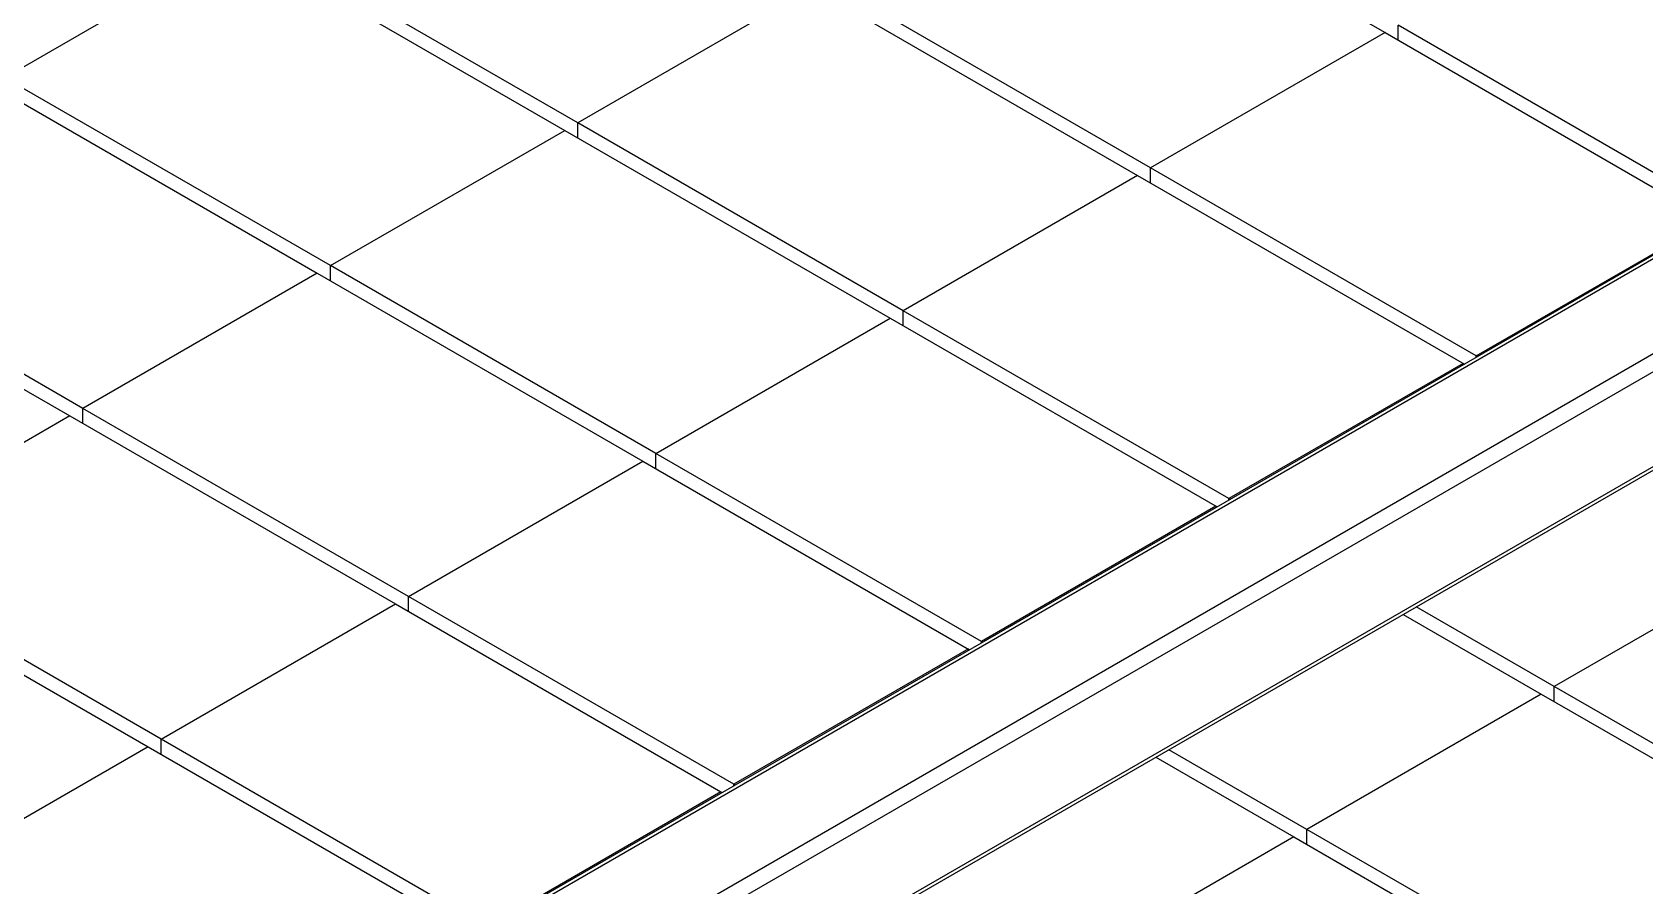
# Model space of a CAD drawing. Header units: millimetres. Extents: x 0 to 17520, y 0 to 12300.
# Drawn here: x 14155 to 15030, y 10495 to 10958 of the extents above; entities that cross this region are included whole.
import ezdxf

# ---------------------------------------------------------------- set-up
doc = ezdxf.new("R2010")
doc.units = ezdxf.units.MM
doc.header["$LTSCALE"] = 30

msp = doc.modelspace()

# ---------------------------------------------------------------- linework, layer by layer
for p, q in [((14712.643, 11059.969), (14889.42, 10957.918)), ((14451.014, 10908.934), (14274.237, 11010.985)), ((14267.166, 11006.903), (14139.887, 10933.426)), ((14267.166, 11006.903), (14443.943, 10904.852)), ((15302.553, 10991.499), (14206.537, 10358.783)), ((15305.552, 10991.202), (14209.537, 10358.486)), ((14578.293, 10982.411), (14451.014, 10908.934)), ((14578.293, 10982.411), (14755.07, 10880.36)), ((14762.141, 10884.442), (14585.364, 10986.493)), ((14254.085, 10332.769), (15350.1, 10965.485)), ((15354.343, 10958.137), (14260.085, 10326.436)), ((14889.42, 10957.918), (14762.141, 10884.442)), ((14889.42, 10957.918), (15066.197, 10855.867)), ((14896.491, 10953.836), (14896.491, 10962)), ((15073.268, 10859.949), (14896.491, 10962)), ((14132.816, 10929.344), (14309.593, 10827.293)), ((14316.664, 10831.375), (14139.887, 10933.426)), ((14304.64, 10300.714), (15354.343, 10906.695)), ((14306.398, 10299.7), (15353.1, 10903.948)), ((14316.664, 10831.375), (14443.943, 10904.852)), ((14443.943, 10904.852), (14620.719, 10802.801)), ((14451.014, 10900.77), (14451.014, 10908.934)), ((14627.791, 10806.883), (14451.014, 10908.934)), ((14755.07, 10880.36), (14627.791, 10806.883)), ((14755.07, 10880.36), (14932.551, 10777.902)), ((14762.141, 10876.278), (14762.141, 10884.442)), ((14938.918, 10782.391), (14762.141, 10884.442)), ((13998.465, 10851.785), (14175.242, 10749.734)), ((14182.313, 10753.816), (14005.537, 10855.867)), ((14938.918, 10782.391), (15066.197, 10855.867)), ((14309.593, 10827.293), (14182.313, 10753.816)), ((14309.593, 10827.293), (14486.369, 10725.242)), ((14316.664, 10823.211), (14316.664, 10831.375)), ((14493.44, 10729.324), (14316.664, 10831.375)), ((14627.791, 10798.719), (14627.791, 10806.883)), ((14804.567, 10704.832), (14627.791, 10806.883)), ((14493.44, 10729.324), (14620.719, 10802.801)), ((14620.719, 10802.801), (14798.201, 10700.343)), ((14939.622, 10781.984), (14938.918, 10782.391)), ((14938.918, 10781.577), (14938.918, 10782.391)), ((14931.846, 10778.309), (14804.567, 10704.832)), ((14182.313, 10745.652), (14182.313, 10753.816)), ((14359.09, 10651.765), (14182.313, 10753.816)), ((14175.242, 10749.734), (14047.963, 10676.258)), ((14175.242, 10749.734), (14352.019, 10647.683)), ((14493.44, 10721.16), (14493.44, 10729.324)), ((14670.217, 10627.273), (14493.44, 10729.324)), ((14359.09, 10651.765), (14486.369, 10725.242)), ((14486.369, 10725.242), (14663.85, 10622.784)), ((14804.567, 10704.019), (14804.567, 10704.832)), ((14805.272, 10704.425), (14804.567, 10704.832)), ((14797.496, 10700.75), (14670.217, 10627.273)), ((14224.74, 10574.207), (14047.963, 10676.258)), ((15108.623, 10676.258), (14981.344, 10602.781)), ((14040.892, 10672.176), (14217.669, 10570.125)), ((14359.09, 10643.601), (14359.09, 10651.765)), ((14535.867, 10549.714), (14359.09, 10651.765)), ((14224.74, 10574.207), (14352.019, 10647.683)), ((14352.019, 10647.683), (14528.796, 10545.632)), ((14899.304, 10641.977), (14974.273, 10598.699)), ((14981.344, 10602.781), (14906.375, 10646.059)), ((14663.146, 10623.191), (14535.867, 10549.714)), ((14670.217, 10626.46), (14670.217, 10627.273)), ((14670.921, 10626.866), (14670.217, 10627.273)), ((14974.273, 10598.699), (14846.994, 10525.222)), ((14974.273, 10598.699), (15151.05, 10496.648)), ((14981.344, 10594.617), (14981.344, 10602.781)), ((15158.121, 10500.73), (14981.344, 10602.781)), ((14217.669, 10570.125), (14090.389, 10496.648)), ((14217.669, 10570.125), (14394.445, 10468.074)), ((14401.516, 10472.156), (14224.74, 10574.207)), ((14224.74, 10566.043), (14224.74, 10574.207)), ((14764.954, 10564.419), (14839.923, 10521.14)), ((14846.994, 10525.222), (14772.025, 10568.501)), ((14528.796, 10545.632), (14401.516, 10472.156)), ((14528.796, 10545.632), (14529.5, 10545.226)), ((14535.867, 10548.901), (14535.867, 10549.714)), ((14536.571, 10549.308), (14535.867, 10549.714)), ((14839.923, 10521.14), (14712.643, 10447.663)), ((14839.923, 10521.14), (15016.699, 10419.089)), ((14846.994, 10517.058), (14846.994, 10525.222)), ((15023.77, 10423.171), (14846.994, 10525.222))]:
    msp.add_line(p, q)

doc.saveas('drawing.dxf')
